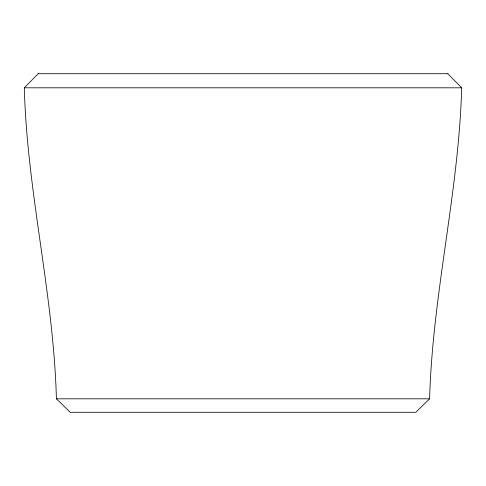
<?xml version="1.0" encoding="UTF-8"?>
<svg xmlns="http://www.w3.org/2000/svg" width="486" height="486" viewBox="0 0 486 486"><rect width="100%" height="100%" fill="white"/><g stroke="black" fill="none" stroke-linecap="round" stroke-linejoin="round"><path stroke-width="0.73" d="M38.206 73.702L24.3 87.808C27.082 192.213 53.667 294.401 56.4 398.812L70.184 412.298L415.828 412.298L429.612 398.812C432.473 294.407 458.79 192.207 461.694 87.808L447.806 73.702M38.084 73.702L447.916 73.702M24.3 87.808L461.7 87.808M56.4 398.812L429.612 398.812"/></g></svg>
